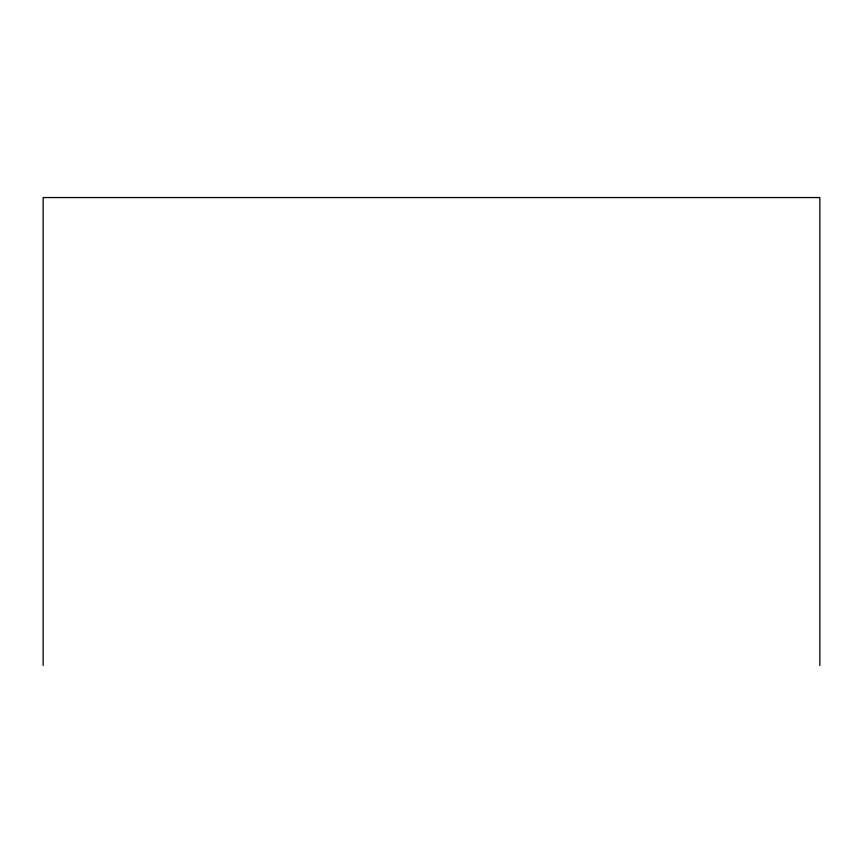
<?xml version="1.0" encoding="UTF-8"?>
<svg xmlns="http://www.w3.org/2000/svg" width="863" height="863" viewBox="0 0 863 863"><rect width="100%" height="100%" fill="white"/><g stroke="black" fill="none" stroke-linecap="round" stroke-linejoin="round"><path stroke-width="1.29" d="M819.85 665.449L819.85 197.551L43.15 197.551L43.15 665.449"/></g></svg>
